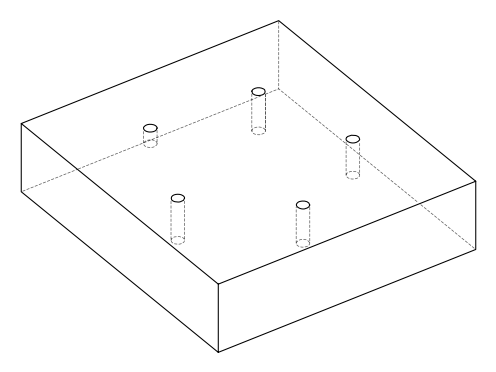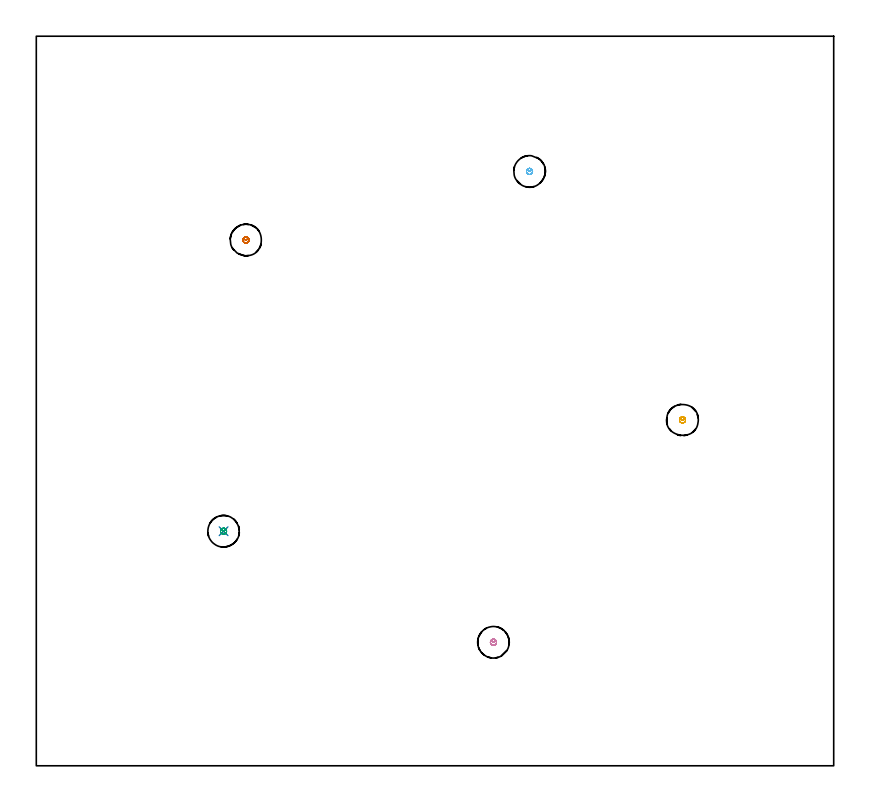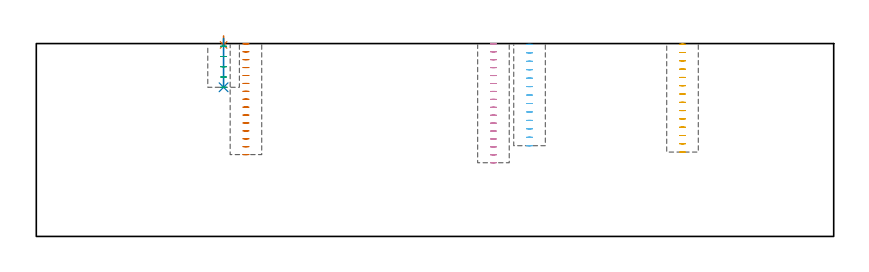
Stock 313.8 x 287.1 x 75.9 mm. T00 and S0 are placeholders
(PLAN: 7 operations, 2 tool changes, 3 min)
(1 SPOT_DRILL | STEP1POCKET | NXT0321_9005460120000 | 0.03 min | 1 mm3)
(2 DRILL_BLIND_HOLE_INTO_CENTER | STEP1POCKET | UGT0301_225 | 0.08 min | 1517 mm3)
(3 MILL_ROUGH_BLIND_HOLE_CONTOUR | STEP1POCKET | NXT0201_010 | Spiral | 0.23 min | 559 mm3)
(4 MILL_BLIND_HOLE_FROM_SOLID_MATERIAL | STEP1POCKET_1 | NXT0201_010 | Spiral | 0.74 min | 5663 mm3)
(5 MILL_BLIND_HOLE_FROM_SOLID_MATERIAL_1 | STEP1POCKET_2 | NXT0201_010 | Spiral | 0.64 min | 5158 mm3)
(6 MILL_BLIND_HOLE_FROM_SOLID_MATERIAL_2 | STEP1POCKET_3 | NXT0201_010 | Spiral | 0.6 min | 4855 mm3)
(7 MILL_BLIND_HOLE_FROM_SOLID_MATERIAL_3 | STEP1POCKET_4 | NXT0201_010 | Spiral | 0.69 min | 5278 mm3)
(TOOL NXT0321_9005460120000 | NC Spot Drill, 142deg, 12mm, Carbide, Uncoated | D12 PA142 FL30 Z2)
(TOOL UGT0301_225 | Twist Drill 11.4 mm | D11.4 PA118 FL92 Z2)
(TOOL NXT0201_010 | ENDMILL 10mm [2P460-1000-NA 1630] | D10 FL30 Z6)
(OP 1 SPOT_DRILL)
G17 G21 G94 G90
T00 M6
G54
G17 G0 G90 X73.7 Y92.3 S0 M3
G43 Z85.9 H0
G94 G81 G98 Z75.366 F250. R78.9
G80
M5
M2
(OP 2 DRILL_BLIND_HOLE_INTO_CENTER)
G17 G21 G94 G90
T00 M6
G54
G17 G0 G90 X73.7 Y92.3 S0 M3
G43 Z85.9 H0
G94 G81 G98 Z58.7 F250. R77.9
G80
M5
M2
(OP 3 MILL_ROUGH_BLIND_HOLE_CONTOUR)
G17 G21 G94 G90
T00 M6
G54
G17 G0 G90 X73.7 Y92.3 S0 M3
G43 Z85.9 H1
Z74.86
G94 G3 X74.3 Y92.9 R0.6 F250.
X73.7 Y93.5 R0.6
X72.5 Y92.3 R1.2
X73.7 Y93.5 R-1.2
X73.1 Y92.9 R0.6
X73.7 Y92.3 R0.6
G0 Z70.82
G3 X74.3 Y92.9 R0.6
X73.7 Y93.5 R0.6
X72.5 Y92.3 R1.2
X73.7 Y93.5 R-1.2
X73.1 Y92.9 R0.6
X73.7 Y92.3 R0.6
G0 Z66.78
G3 X74.3 Y92.9 R0.6
X73.7 Y93.5 R0.6
X72.5 Y92.3 R1.2
X73.7 Y93.5 R-1.2
X73.1 Y92.9 R0.6
X73.7 Y92.3 R0.6
G0 Z62.74
G3 X74.3 Y92.9 R0.6
X73.7 Y93.5 R0.6
X72.5 Y92.3 R1.2
X73.7 Y93.5 R-1.2
X73.1 Y92.9 R0.6
X73.7 Y92.3 R0.6
G0 Z58.7
G3 X74.3 Y92.9 R0.6
X73.7 Y93.5 R0.6
X72.5 Y92.3 R1.2
X73.7 Y93.5 R-1.2
X73.1 Y92.9 R0.6
X73.7 Y92.3 R0.6
G0 Z85.9
M5
M2
(OP 4 MILL_BLIND_HOLE_FROM_SOLID_MATERIAL)
G17 G21 G94 G90
T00 M6
G54
G17 G0 G90 X179.9 Y48.6 S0 M3
G43 Z85.9 H1
Z75.781
G94 G3 X180.5 Y49.2 R0.6 F250.
X179.9 Y49.8 R0.6
X178.7 Y48.6 R1.2
X179.9 Y49.8 R-1.2
X179.3 Y49.2 R0.6
X179.9 Y48.6 R0.6
G0 Z72.663
G3 X180.5 Y49.2 R0.6
X179.9 Y49.8 R0.6
X178.7 Y48.6 R1.2
X179.9 Y49.8 R-1.2
X179.3 Y49.2 R0.6
X179.9 Y48.6 R0.6
G0 Z69.544
G3 X180.5 Y49.2 R0.6
X179.9 Y49.8 R0.6
X178.7 Y48.6 R1.2
X179.9 Y49.8 R-1.2
X179.3 Y49.2 R0.6
X179.9 Y48.6 R0.6
G0 Z66.425
G3 X180.5 Y49.2 R0.6
X179.9 Y49.8 R0.6
X178.7 Y48.6 R1.2
X179.9 Y49.8 R-1.2
X179.3 Y49.2 R0.6
X179.9 Y48.6 R0.6
G0 Z63.306
G3 X180.5 Y49.2 R0.6
X179.9 Y49.8 R0.6
X178.7 Y48.6 R1.2
X179.9 Y49.8 R-1.2
X179.3 Y49.2 R0.6
X179.9 Y48.6 R0.6
G0 Z60.188
G3 X180.5 Y49.2 R0.6
X179.9 Y49.8 R0.6
X178.7 Y48.6 R1.2
X179.9 Y49.8 R-1.2
X179.3 Y49.2 R0.6
X179.9 Y48.6 R0.6
G0 Z57.069
G3 X180.5 Y49.2 R0.6
X179.9 Y49.8 R0.6
X178.7 Y48.6 R1.2
X179.9 Y49.8 R-1.2
X179.3 Y49.2 R0.6
X179.9 Y48.6 R0.6
G0 Z53.95
G3 X180.5 Y49.2 R0.6
X179.9 Y49.8 R0.6
X178.7 Y48.6 R1.2
X179.9 Y49.8 R-1.2
X179.3 Y49.2 R0.6
X179.9 Y48.6 R0.6
G0 Z50.831
G3 X180.5 Y49.2 R0.6
X179.9 Y49.8 R0.6
X178.7 Y48.6 R1.2
X179.9 Y49.8 R-1.2
X179.3 Y49.2 R0.6
X179.9 Y48.6 R0.6
G0 Z47.713
G3 X180.5 Y49.2 R0.6
X179.9 Y49.8 R0.6
X178.7 Y48.6 R1.2
X179.9 Y49.8 R-1.2
X179.3 Y49.2 R0.6
X179.9 Y48.6 R0.6
G0 Z44.594
G3 X180.5 Y49.2 R0.6
X179.9 Y49.8 R0.6
X178.7 Y48.6 R1.2
X179.9 Y49.8 R-1.2
X179.3 Y49.2 R0.6
X179.9 Y48.6 R0.6
G0 Z41.475
G3 X180.5 Y49.2 R0.6
X179.9 Y49.8 R0.6
X178.7 Y48.6 R1.2
X179.9 Y49.8 R-1.2
X179.3 Y49.2 R0.6
X179.9 Y48.6 R0.6
G0 Z38.356
G3 X180.5 Y49.2 R0.6
X179.9 Y49.8 R0.6
X178.7 Y48.6 R1.2
X179.9 Y49.8 R-1.2
X179.3 Y49.2 R0.6
X179.9 Y48.6 R0.6
G0 Z35.238
G3 X180.5 Y49.2 R0.6
X179.9 Y49.8 R0.6
X178.7 Y48.6 R1.2
X179.9 Y49.8 R-1.2
X179.3 Y49.2 R0.6
X179.9 Y48.6 R0.6
G0 Z32.119
G3 X180.5 Y49.2 R0.6
X179.9 Y49.8 R0.6
X178.7 Y48.6 R1.2
X179.9 Y49.8 R-1.2
X179.3 Y49.2 R0.6
X179.9 Y48.6 R0.6
G0 Z29.
G3 X180.5 Y49.2 R0.6
X179.9 Y49.8 R0.6
X178.7 Y48.6 R1.2
X179.9 Y49.8 R-1.2
X179.3 Y49.2 R0.6
X179.9 Y48.6 R0.6
G0 Z85.9
M5
M2
(OP 5 MILL_BLIND_HOLE_FROM_SOLID_MATERIAL_1)
G17 G21 G94 G90
T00 M6
G54
G17 G0 G90 X254.3 Y136.1 S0 M3
G43 Z85.9 H1
Z75.636
G94 G3 X254.9 Y136.7 R0.6 F250.
X254.3 Y137.3 R0.6
X253.1 Y136.1 R1.2
X254.3 Y137.3 R-1.2
X253.7 Y136.7 R0.6
X254.3 Y136.1 R0.6
G0 Z72.371
G3 X254.9 Y136.7 R0.6
X254.3 Y137.3 R0.6
X253.1 Y136.1 R1.2
X254.3 Y137.3 R-1.2
X253.7 Y136.7 R0.6
X254.3 Y136.1 R0.6
G0 Z69.107
G3 X254.9 Y136.7 R0.6
X254.3 Y137.3 R0.6
X253.1 Y136.1 R1.2
X254.3 Y137.3 R-1.2
X253.7 Y136.7 R0.6
X254.3 Y136.1 R0.6
G0 Z65.843
G3 X254.9 Y136.7 R0.6
X254.3 Y137.3 R0.6
X253.1 Y136.1 R1.2
X254.3 Y137.3 R-1.2
X253.7 Y136.7 R0.6
X254.3 Y136.1 R0.6
G0 Z62.579
G3 X254.9 Y136.7 R0.6
X254.3 Y137.3 R0.6
X253.1 Y136.1 R1.2
X254.3 Y137.3 R-1.2
X253.7 Y136.7 R0.6
X254.3 Y136.1 R0.6
G0 Z59.314
G3 X254.9 Y136.7 R0.6
X254.3 Y137.3 R0.6
X253.1 Y136.1 R1.2
X254.3 Y137.3 R-1.2
X253.7 Y136.7 R0.6
X254.3 Y136.1 R0.6
G0 Z56.05
G3 X254.9 Y136.7 R0.6
X254.3 Y137.3 R0.6
X253.1 Y136.1 R1.2
X254.3 Y137.3 R-1.2
X253.7 Y136.7 R0.6
X254.3 Y136.1 R0.6
G0 Z52.786
G3 X254.9 Y136.7 R0.6
X254.3 Y137.3 R0.6
X253.1 Y136.1 R1.2
X254.3 Y137.3 R-1.2
X253.7 Y136.7 R0.6
X254.3 Y136.1 R0.6
G0 Z49.521
G3 X254.9 Y136.7 R0.6
X254.3 Y137.3 R0.6
X253.1 Y136.1 R1.2
X254.3 Y137.3 R-1.2
X253.7 Y136.7 R0.6
X254.3 Y136.1 R0.6
G0 Z46.257
G3 X254.9 Y136.7 R0.6
X254.3 Y137.3 R0.6
X253.1 Y136.1 R1.2
X254.3 Y137.3 R-1.2
X253.7 Y136.7 R0.6
X254.3 Y136.1 R0.6
G0 Z42.993
G3 X254.9 Y136.7 R0.6
X254.3 Y137.3 R0.6
X253.1 Y136.1 R1.2
X254.3 Y137.3 R-1.2
X253.7 Y136.7 R0.6
X254.3 Y136.1 R0.6
G0 Z39.729
G3 X254.9 Y136.7 R0.6
X254.3 Y137.3 R0.6
X253.1 Y136.1 R1.2
X254.3 Y137.3 R-1.2
X253.7 Y136.7 R0.6
X254.3 Y136.1 R0.6
G0 Z36.464
G3 X254.9 Y136.7 R0.6
X254.3 Y137.3 R0.6
X253.1 Y136.1 R1.2
X254.3 Y137.3 R-1.2
X253.7 Y136.7 R0.6
X254.3 Y136.1 R0.6
G0 Z33.2
G3 X254.9 Y136.7 R0.6
X254.3 Y137.3 R0.6
X253.1 Y136.1 R1.2
X254.3 Y137.3 R-1.2
X253.7 Y136.7 R0.6
X254.3 Y136.1 R0.6
G0 Z85.9
M5
M2
(OP 6 MILL_BLIND_HOLE_FROM_SOLID_MATERIAL_2)
G17 G21 G94 G90
T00 M6
G54
G17 G0 G90 X194.1 Y233.9 S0 M3
G43 Z85.9 H1
Z75.577
G94 G3 X194.7 Y234.5 R0.6 F250.
X194.1 Y235.1 R0.6
X192.9 Y233.9 R1.2
X194.1 Y235.1 R-1.2
X193.5 Y234.5 R0.6
X194.1 Y233.9 R0.6
G0 Z72.254
G3 X194.7 Y234.5 R0.6
X194.1 Y235.1 R0.6
X192.9 Y233.9 R1.2
X194.1 Y235.1 R-1.2
X193.5 Y234.5 R0.6
X194.1 Y233.9 R0.6
G0 Z68.931
G3 X194.7 Y234.5 R0.6
X194.1 Y235.1 R0.6
X192.9 Y233.9 R1.2
X194.1 Y235.1 R-1.2
X193.5 Y234.5 R0.6
X194.1 Y233.9 R0.6
G0 Z65.608
G3 X194.7 Y234.5 R0.6
X194.1 Y235.1 R0.6
X192.9 Y233.9 R1.2
X194.1 Y235.1 R-1.2
X193.5 Y234.5 R0.6
X194.1 Y233.9 R0.6
G0 Z62.285
G3 X194.7 Y234.5 R0.6
X194.1 Y235.1 R0.6
X192.9 Y233.9 R1.2
X194.1 Y235.1 R-1.2
X193.5 Y234.5 R0.6
X194.1 Y233.9 R0.6
G0 Z58.962
G3 X194.7 Y234.5 R0.6
X194.1 Y235.1 R0.6
X192.9 Y233.9 R1.2
X194.1 Y235.1 R-1.2
X193.5 Y234.5 R0.6
X194.1 Y233.9 R0.6
G0 Z55.638
G3 X194.7 Y234.5 R0.6
X194.1 Y235.1 R0.6
X192.9 Y233.9 R1.2
X194.1 Y235.1 R-1.2
X193.5 Y234.5 R0.6
X194.1 Y233.9 R0.6
G0 Z52.315
G3 X194.7 Y234.5 R0.6
X194.1 Y235.1 R0.6
X192.9 Y233.9 R1.2
X194.1 Y235.1 R-1.2
X193.5 Y234.5 R0.6
X194.1 Y233.9 R0.6
G0 Z48.992
G3 X194.7 Y234.5 R0.6
X194.1 Y235.1 R0.6
X192.9 Y233.9 R1.2
X194.1 Y235.1 R-1.2
X193.5 Y234.5 R0.6
X194.1 Y233.9 R0.6
G0 Z45.669
G3 X194.7 Y234.5 R0.6
X194.1 Y235.1 R0.6
X192.9 Y233.9 R1.2
X194.1 Y235.1 R-1.2
X193.5 Y234.5 R0.6
X194.1 Y233.9 R0.6
G0 Z42.346
G3 X194.7 Y234.5 R0.6
X194.1 Y235.1 R0.6
X192.9 Y233.9 R1.2
X194.1 Y235.1 R-1.2
X193.5 Y234.5 R0.6
X194.1 Y233.9 R0.6
G0 Z39.023
G3 X194.7 Y234.5 R0.6
X194.1 Y235.1 R0.6
X192.9 Y233.9 R1.2
X194.1 Y235.1 R-1.2
X193.5 Y234.5 R0.6
X194.1 Y233.9 R0.6
G0 Z35.7
G3 X194.7 Y234.5 R0.6
X194.1 Y235.1 R0.6
X192.9 Y233.9 R1.2
X194.1 Y235.1 R-1.2
X193.5 Y234.5 R0.6
X194.1 Y233.9 R0.6
G0 Z85.9
M5
M2
(OP 7 MILL_BLIND_HOLE_FROM_SOLID_MATERIAL_3)
G17 G21 G94 G90
T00 M6
G54
G17 G0 G90 X82.5 Y206.9 S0 M3
G43 Z85.9 H1
Z75.787
G94 G3 X83.1 Y207.5 R0.6 F250.
X82.5 Y208.1 R0.6
X81.3 Y206.9 R1.2
X82.5 Y208.1 R-1.2
X81.9 Y207.5 R0.6
X82.5 Y206.9 R0.6
G0 Z72.673
G3 X83.1 Y207.5 R0.6
X82.5 Y208.1 R0.6
X81.3 Y206.9 R1.2
X82.5 Y208.1 R-1.2
X81.9 Y207.5 R0.6
X82.5 Y206.9 R0.6
G0 Z69.56
G3 X83.1 Y207.5 R0.6
X82.5 Y208.1 R0.6
X81.3 Y206.9 R1.2
X82.5 Y208.1 R-1.2
X81.9 Y207.5 R0.6
X82.5 Y206.9 R0.6
G0 Z66.447
G3 X83.1 Y207.5 R0.6
X82.5 Y208.1 R0.6
X81.3 Y206.9 R1.2
X82.5 Y208.1 R-1.2
X81.9 Y207.5 R0.6
X82.5 Y206.9 R0.6
G0 Z63.333
G3 X83.1 Y207.5 R0.6
X82.5 Y208.1 R0.6
X81.3 Y206.9 R1.2
X82.5 Y208.1 R-1.2
X81.9 Y207.5 R0.6
X82.5 Y206.9 R0.6
G0 Z60.22
G3 X83.1 Y207.5 R0.6
X82.5 Y208.1 R0.6
X81.3 Y206.9 R1.2
X82.5 Y208.1 R-1.2
X81.9 Y207.5 R0.6
X82.5 Y206.9 R0.6
G0 Z57.107
G3 X83.1 Y207.5 R0.6
X82.5 Y208.1 R0.6
X81.3 Y206.9 R1.2
X82.5 Y208.1 R-1.2
X81.9 Y207.5 R0.6
X82.5 Y206.9 R0.6
G0 Z53.993
G3 X83.1 Y207.5 R0.6
X82.5 Y208.1 R0.6
X81.3 Y206.9 R1.2
X82.5 Y208.1 R-1.2
X81.9 Y207.5 R0.6
X82.5 Y206.9 R0.6
G0 Z50.88
G3 X83.1 Y207.5 R0.6
X82.5 Y208.1 R0.6
X81.3 Y206.9 R1.2
X82.5 Y208.1 R-1.2
X81.9 Y207.5 R0.6
X82.5 Y206.9 R0.6
G0 Z47.767
G3 X83.1 Y207.5 R0.6
X82.5 Y208.1 R0.6
X81.3 Y206.9 R1.2
X82.5 Y208.1 R-1.2
X81.9 Y207.5 R0.6
X82.5 Y206.9 R0.6
G0 Z44.653
G3 X83.1 Y207.5 R0.6
X82.5 Y208.1 R0.6
X81.3 Y206.9 R1.2
X82.5 Y208.1 R-1.2
X81.9 Y207.5 R0.6
X82.5 Y206.9 R0.6
G0 Z41.54
G3 X83.1 Y207.5 R0.6
X82.5 Y208.1 R0.6
X81.3 Y206.9 R1.2
X82.5 Y208.1 R-1.2
X81.9 Y207.5 R0.6
X82.5 Y206.9 R0.6
G0 Z38.427
G3 X83.1 Y207.5 R0.6
X82.5 Y208.1 R0.6
X81.3 Y206.9 R1.2
X82.5 Y208.1 R-1.2
X81.9 Y207.5 R0.6
X82.5 Y206.9 R0.6
G0 Z35.313
G3 X83.1 Y207.5 R0.6
X82.5 Y208.1 R0.6
X81.3 Y206.9 R1.2
X82.5 Y208.1 R-1.2
X81.9 Y207.5 R0.6
X82.5 Y206.9 R0.6
G0 Z32.2
G3 X83.1 Y207.5 R0.6
X82.5 Y208.1 R0.6
X81.3 Y206.9 R1.2
X82.5 Y208.1 R-1.2
X81.9 Y207.5 R0.6
X82.5 Y206.9 R0.6
G0 Z85.9
M5
M2
